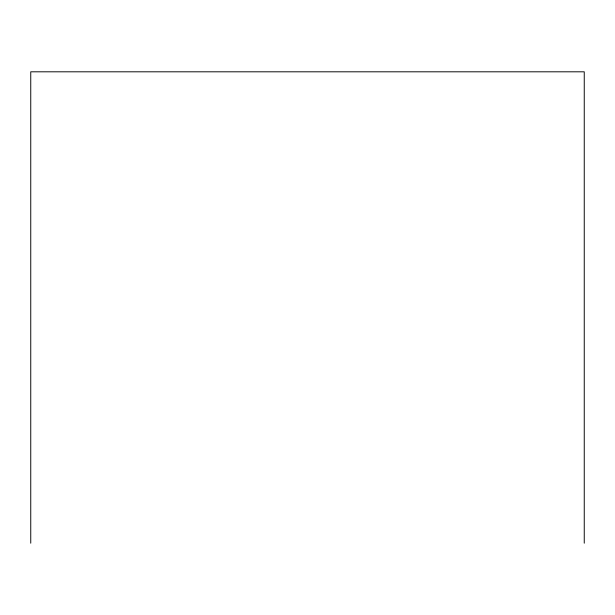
<?xml version="1.0" encoding="UTF-8"?>
<svg xmlns="http://www.w3.org/2000/svg" width="615" height="615" viewBox="0 0 615 615"><rect width="100%" height="100%" fill="white"/><g stroke="black" fill="none" stroke-linecap="round" stroke-linejoin="round"><path stroke-width="0.92" d="M584.25 543.191L584.25 71.809L30.75 71.809L30.75 543.191"/></g></svg>
